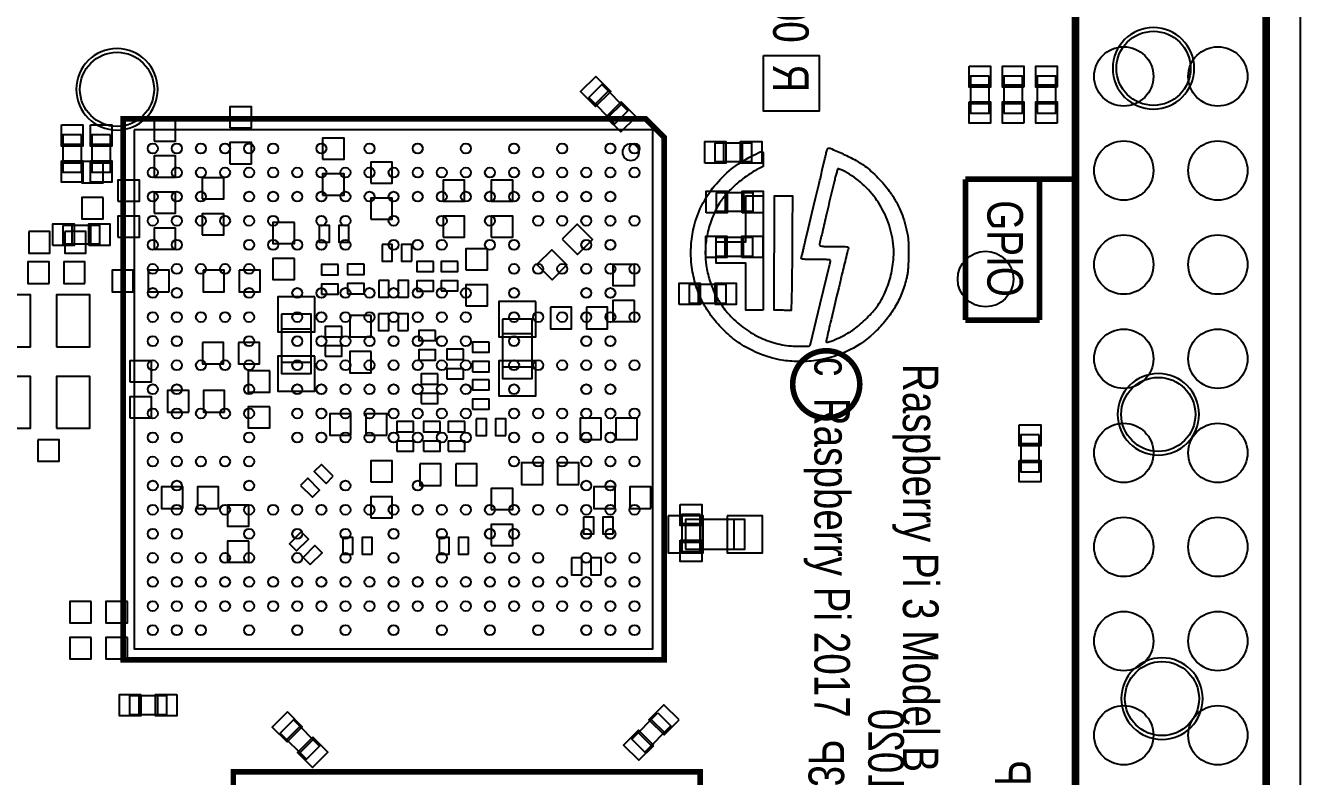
# Model space of a CAD drawing. Extents: x 2 to 217, y -24 to 87.
# Drawn here: x 104.83 to 139.24, y 47.58 to 67.84 of the extents above; entities that cross this region are included whole.
import ezdxf
from ezdxf.enums import TextEntityAlignment as Align

# ---------------------------------------------------------------- set-up
doc = ezdxf.new("R2010")
doc.units = 0
for name, color, linetype in [('BOARD_OUTLINE', 85, 'CONTINUOUS'), ('PARTS_BOTTOM', 12, 'CONTINUOUS'), ('PARTS_TOP', 30, 'CONTINUOUS'), ('PINS_BOTTOM', 5, 'CONTINUOUS'), ('PINS_TOP', 1, 'CONTINUOUS'), ('SILK_BOTTOM', 85, 'CONTINUOUS'), ('SILK_TOP', 2, 'CONTINUOUS')]:
    doc.layers.add(name, color=color, linetype=linetype)

msp = doc.modelspace()

# ---------------------------------------------------------------- linework, layer by layer
at = {"layer": 'BOARD_OUTLINE'}
msp.add_lwpolyline([(83.242642, 82), (83.242642, 3, 0.414214), (86.242642, 0), (136.242642, 0, 0.414214), (139.242642, 3), (139.242642, 82, 0.414214), (136.242642, 85), (86.242642, 85, 0.414214)], format="xyb", close=True, dxfattribs=at)
at = {"layer": 'PARTS_BOTTOM'}
for points in [[(135.274642, 65.588, 1), (135.274642, 67.788, 1), (135.274642, 65.588)], [(107.302642, 65.02, 1), (107.302642, 67.22, 1), (107.302642, 65.02)], [(135.404642, 56.248, 1), (135.404642, 58.448, 1), (135.404642, 56.248)], [(135.504642, 48.578, 1), (135.504642, 50.778, 1), (135.504642, 48.578)]]:
    msp.add_lwpolyline(points, format="xyb", dxfattribs=at)
for points in [[(120.031642, 65.8965), (120.385142, 66.25), (121.092242, 65.5429), (120.738742, 65.1894), (120.031642, 65.8965)], [(120.562042, 66.0733), (120.208342, 65.7197)], [(120.915642, 65.7197), (120.562042, 65.3661)], [(111.742142, 60.049), (111.742142, 58.449), (112.542142, 58.449), (112.542142, 60.049), (111.742142, 60.049)], [(117.708642, 59.92), (117.708642, 58.32), (118.508642, 58.32), (118.508642, 59.92), (117.708642, 59.92)], [(112.542142, 59.649), (111.742142, 59.649)], [(118.508642, 59.52), (117.708642, 59.52)], [(112.542142, 58.749), (111.742142, 58.749)], [(118.508642, 58.62), (117.708642, 58.62)], [(122.647642, 53.7075), (124.247642, 53.7075), (124.247642, 54.5075), (122.647642, 54.5075), (122.647642, 53.7075)], [(123.047642, 54.5075), (123.047642, 53.7075)], [(123.947642, 54.5075), (123.947642, 53.7075)], [(121.899442, 49.2928), (122.252942, 48.9393), (121.545842, 48.2322), (121.192342, 48.5857), (121.899442, 49.2928)], [(111.708542, 48.7481), (112.062042, 49.1016), (112.769142, 48.3945), (112.415642, 48.041), (111.708542, 48.7481)], [(111.885342, 48.5713), (112.238842, 48.9249)], [(121.722642, 49.1161), (122.076242, 48.7625)], [(112.238842, 48.2178), (112.592442, 48.5713)], [(121.369042, 48.7625), (121.722642, 48.4089)]]:
    msp.add_lwpolyline(points, dxfattribs=at)
at = {"layer": 'PARTS_TOP'}
for points in [[(133.242642, 77.9), (133.242642, 27.1), (138.242642, 27.1), (138.242642, 77.9), (133.242642, 77.9)], [(130.837642, 66.48), (130.337642, 66.48), (130.337642, 65.48), (130.837642, 65.48), (130.837642, 66.48)], [(131.237642, 65.48), (131.737642, 65.48), (131.737642, 66.48), (131.237642, 66.48), (131.237642, 65.48)], [(132.137642, 65.48), (132.637642, 65.48), (132.637642, 66.48), (132.137642, 66.48), (132.137642, 65.48)], [(130.837642, 66.23), (130.337642, 66.23)], [(131.737642, 66.23), (131.237642, 66.23)], [(132.637642, 66.23), (132.137642, 66.23)], [(130.837642, 65.73), (130.337642, 65.73)], [(131.737642, 65.73), (131.237642, 65.73)], [(132.637642, 65.73), (132.137642, 65.73)], [(106.342642, 64.89), (105.842642, 64.89), (105.842642, 63.89), (106.342642, 63.89), (106.342642, 64.89)], [(107.122642, 64.89), (106.622642, 64.89), (106.622642, 63.89), (107.122642, 63.89), (107.122642, 64.89)], [(107.767642, 65.025), (107.767642, 51.025), (121.767642, 51.025), (121.767642, 65.025), (107.767642, 65.025)], [(105.842642, 64.64), (106.342642, 64.64)], [(106.622642, 64.64), (107.122642, 64.64)], [(123.432642, 64.67), (123.432642, 64.17), (124.432642, 64.17), (124.432642, 64.67), (123.432642, 64.67)], [(123.682642, 64.17), (123.682642, 64.67)], [(124.182642, 64.17), (124.182642, 64.67)], [(105.842642, 64.14), (106.342642, 64.14)], [(106.622642, 64.14), (107.122642, 64.14)], [(123.472642, 63.33), (123.472642, 62.83), (124.472642, 62.83), (124.472642, 63.33), (123.472642, 63.33)], [(123.722642, 62.83), (123.722642, 63.33)], [(124.222642, 62.83), (124.222642, 63.33)], [(105.842642, 62.45), (105.842642, 61.95), (106.842642, 61.95), (106.842642, 62.45), (105.842642, 62.45)], [(106.092642, 61.95), (106.092642, 62.45)], [(106.592642, 61.95), (106.592642, 62.45)], [(123.462642, 62.12), (123.462642, 61.62), (124.462642, 61.62), (124.462642, 62.12), (123.462642, 62.12)], [(123.712642, 61.62), (123.712642, 62.12)], [(124.212642, 61.62), (124.212642, 62.12)], [(122.742642, 60.85), (122.742642, 60.35), (123.742642, 60.35), (123.742642, 60.85), (122.742642, 60.85)], [(122.992642, 60.35), (122.992642, 60.85)], [(123.492642, 60.35), (123.492642, 60.85)], [(132.192642, 56.8), (131.692642, 56.8), (131.692642, 55.8), (132.192642, 55.8), (132.192642, 56.8)], [(132.192642, 56.55), (131.692642, 56.55)], [(132.192642, 56.05), (131.692642, 56.05)], [(123.042642, 54.65), (122.542642, 54.65), (122.542642, 53.65), (123.042642, 53.65), (123.042642, 54.65)], [(122.542642, 54.4), (123.042642, 54.4)], [(122.542642, 53.9), (123.042642, 53.9)], [(108.642642, 49.25), (108.642642, 49.75), (107.642642, 49.75), (107.642642, 49.25), (108.642642, 49.25)], [(107.892642, 49.75), (107.892642, 49.25)], [(108.392642, 49.75), (108.392642, 49.25)]]:
    msp.add_lwpolyline(points, dxfattribs=at)
msp.add_lwpolyline([(121.167642, 64.2014, 1), (121.167642, 64.6486, 1), (121.167642, 64.2014)], format="xyb", dxfattribs=at)
at = {"layer": 'PINS_BOTTOM'}
for points in [[(120.222578, 66.469186), (119.812456, 66.059064), (120.215506, 65.656014), (120.625628, 66.066136)], [(120.908378, 65.783386), (120.498256, 65.373264), (120.901306, 64.970214), (121.311428, 65.380336)], [(110.350142, 65.0825), (110.930142, 65.0825), (110.930142, 65.6525), (110.350142, 65.6525)], [(108.302642, 64.725), (108.882642, 64.725), (108.882642, 65.295), (108.302642, 65.295)], [(112.852642, 64.2375), (113.432642, 64.2375), (113.432642, 64.8075), (112.852642, 64.8075)], [(110.350142, 64.1125), (110.930142, 64.1125), (110.930142, 64.6825), (110.350142, 64.6825)], [(106.932642, 64.17), (106.352642, 64.17), (106.352642, 63.6), (106.932642, 63.6)], [(108.302642, 63.755), (108.882642, 63.755), (108.882642, 64.325), (108.302642, 64.325)], [(114.152642, 63.5875), (114.732642, 63.5875), (114.732642, 64.1575), (114.152642, 64.1575)], [(107.327642, 63.1), (107.907642, 63.1), (107.907642, 63.67), (107.327642, 63.67)], [(109.602642, 63.165), (110.182642, 63.165), (110.182642, 63.735), (109.602642, 63.735)], [(112.852642, 63.2675), (113.432642, 63.2675), (113.432642, 63.8375), (112.852642, 63.8375)], [(116.102642, 63.1), (116.682642, 63.1), (116.682642, 63.67), (116.102642, 63.67)], [(117.402642, 63.1), (117.982642, 63.1), (117.982642, 63.67), (117.402642, 63.67)], [(108.302642, 62.775), (108.882642, 62.775), (108.882642, 63.345), (108.302642, 63.345)], [(106.932642, 63.2), (106.352642, 63.2), (106.352642, 62.63), (106.932642, 62.63)], [(114.152642, 62.6175), (114.732642, 62.6175), (114.732642, 63.1875), (114.152642, 63.1875)], [(107.327642, 62.13), (107.907642, 62.13), (107.907642, 62.7), (107.327642, 62.7)], [(109.602642, 62.195), (110.182642, 62.195), (110.182642, 62.765), (109.602642, 62.765)], [(116.102642, 62.13), (116.682642, 62.13), (116.682642, 62.7), (116.102642, 62.7)], [(117.402642, 62.13), (117.982642, 62.13), (117.982642, 62.7), (117.402642, 62.7)], [(108.302642, 61.805), (108.882642, 61.805), (108.882642, 62.375), (108.302642, 62.375)], [(112.090142, 62.53), (111.510142, 62.53), (111.510142, 61.96), (112.090142, 61.96)], [(112.762642, 62.445), (112.762642, 61.995), (113.037642, 61.995), (113.037642, 62.445)], [(113.562642, 61.995), (113.562642, 62.445), (113.287642, 62.445), (113.287642, 61.995)], [(119.318956, 62.076436), (119.729078, 61.666314), (120.132128, 62.069364), (119.722006, 62.479486)], [(104.922642, 62.28), (104.922642, 61.7), (105.492642, 61.7), (105.492642, 62.28)], [(105.892642, 62.28), (105.892642, 61.7), (106.462642, 61.7), (106.462642, 62.28)], [(114.454642, 61.934), (114.454642, 61.484), (114.729642, 61.484), (114.729642, 61.934)], [(115.254642, 61.484), (115.254642, 61.934), (114.979642, 61.934), (114.979642, 61.484)], [(116.717642, 61.248), (117.297642, 61.248), (117.297642, 61.818), (116.717642, 61.818)], [(118.633156, 61.390636), (119.043278, 60.980514), (119.446328, 61.383564), (119.036206, 61.793686)], [(105.467642, 60.885), (105.467642, 61.465), (104.897642, 61.465), (104.897642, 60.885)], [(106.437642, 60.885), (106.437642, 61.465), (105.867642, 61.465), (105.867642, 60.885)], [(112.090142, 61.56), (111.510142, 61.56), (111.510142, 60.99), (112.090142, 60.99)], [(113.275142, 61.3915), (112.825142, 61.3915), (112.825142, 61.1165), (113.275142, 61.1165)], [(113.976642, 61.402), (113.526642, 61.402), (113.526642, 61.127), (113.976642, 61.127)], [(115.846642, 61.4765), (115.396642, 61.4765), (115.396642, 61.2015), (115.846642, 61.2015)], [(116.503642, 61.479), (116.053642, 61.479), (116.053642, 61.204), (116.503642, 61.204)], [(121.265142, 61.395), (120.685142, 61.395), (120.685142, 60.825), (121.265142, 60.825)], [(107.742642, 60.66), (107.742642, 61.24), (107.172642, 61.24), (107.172642, 60.66)], [(108.712642, 60.66), (108.712642, 61.24), (108.142642, 61.24), (108.142642, 60.66)], [(109.627642, 61.24), (109.627642, 60.66), (110.197642, 60.66), (110.197642, 61.24)], [(110.597642, 61.24), (110.597642, 60.66), (111.167642, 60.66), (111.167642, 61.24)], [(114.366642, 60.964), (114.366642, 60.514), (114.641642, 60.514), (114.641642, 60.964)], [(115.166642, 60.514), (115.166642, 60.964), (114.891642, 60.964), (114.891642, 60.514)], [(115.396642, 60.6765), (115.846642, 60.6765), (115.846642, 60.9515), (115.396642, 60.9515)], [(116.053642, 60.679), (116.503642, 60.679), (116.503642, 60.954), (116.053642, 60.954)], [(104.067642, 59.175), (104.967642, 59.175), (104.967642, 60.575), (104.067642, 60.575)], [(105.667642, 59.175), (106.567642, 59.175), (106.567642, 60.575), (105.667642, 60.575)], [(112.825142, 60.5915), (113.275142, 60.5915), (113.275142, 60.8665), (112.825142, 60.8665)], [(113.526642, 60.602), (113.976642, 60.602), (113.976642, 60.877), (113.526642, 60.877)], [(116.717642, 60.278), (117.297642, 60.278), (117.297642, 60.848), (116.717642, 60.848)], [(112.642142, 60.524), (111.642142, 60.524), (111.642142, 59.574), (112.642142, 59.574)], [(118.608642, 60.395), (117.608642, 60.395), (117.608642, 59.445), (118.608642, 59.445)], [(119.002642, 60.24), (119.002642, 59.66), (119.572642, 59.66), (119.572642, 60.24)], [(119.972642, 60.24), (119.972642, 59.66), (120.542642, 59.66), (120.542642, 60.24)], [(121.265142, 60.425), (120.685142, 60.425), (120.685142, 59.855), (121.265142, 59.855)], [(114.164142, 60.0135), (113.584142, 60.0135), (113.584142, 59.4435), (114.164142, 59.4435)], [(114.361642, 60.066), (114.361642, 59.616), (114.636642, 59.616), (114.636642, 60.066)], [(115.161642, 59.616), (115.161642, 60.066), (114.886642, 60.066), (114.886642, 59.616)], [(113.367642, 59.72), (112.917642, 59.72), (112.917642, 59.445), (113.367642, 59.445)], [(115.895842, 59.6134), (115.445842, 59.6134), (115.445842, 59.3384), (115.895842, 59.3384)], [(109.610142, 59.29), (109.610142, 58.71), (110.180142, 58.71), (110.180142, 59.29)], [(110.580142, 59.29), (110.580142, 58.71), (111.150142, 58.71), (111.150142, 59.29)], [(112.917642, 58.92), (113.367642, 58.92), (113.367642, 59.195), (112.917642, 59.195)], [(117.348142, 59.299), (116.898142, 59.299), (116.898142, 59.024), (117.348142, 59.024)], [(112.642142, 58.924), (111.642142, 58.924), (111.642142, 57.974), (112.642142, 57.974)], [(114.164142, 59.0435), (113.584142, 59.0435), (113.584142, 58.4735), (114.164142, 58.4735)], [(115.445842, 58.8134), (115.895842, 58.8134), (115.895842, 59.0884), (115.445842, 59.0884)], [(116.654142, 59.1065), (116.204142, 59.1065), (116.204142, 58.8315), (116.654142, 58.8315)], [(107.652642, 58.225), (108.232642, 58.225), (108.232642, 58.795), (107.652642, 58.795)], [(111.425642, 58.522), (110.845642, 58.522), (110.845642, 57.952), (111.425642, 57.952)], [(116.204142, 58.3065), (116.654142, 58.3065), (116.654142, 58.5815), (116.204142, 58.5815)], [(116.898142, 58.499), (117.348142, 58.499), (117.348142, 58.774), (116.898142, 58.774)], [(118.608642, 58.795), (117.608642, 58.795), (117.608642, 57.845), (118.608642, 57.845)], [(104.067642, 56.975), (104.967642, 56.975), (104.967642, 58.375), (104.067642, 58.375)], [(105.667642, 56.975), (106.567642, 56.975), (106.567642, 58.375), (105.667642, 58.375)], [(115.964642, 58.4399), (115.514642, 58.4399), (115.514642, 58.1649), (115.964642, 58.1649)], [(117.346642, 58.285), (116.896642, 58.285), (116.896642, 58.01), (117.346642, 58.01)], [(107.652642, 57.255), (108.232642, 57.255), (108.232642, 57.825), (107.652642, 57.825)], [(109.237642, 57.41), (109.237642, 57.99), (108.667642, 57.99), (108.667642, 57.41)], [(110.207642, 57.41), (110.207642, 57.99), (109.637642, 57.99), (109.637642, 57.41)], [(115.514642, 57.6399), (115.964642, 57.6399), (115.964642, 57.9149), (115.514642, 57.9149)], [(111.425642, 57.552), (110.845642, 57.552), (110.845642, 56.982), (111.425642, 56.982)], [(116.896642, 57.485), (117.346642, 57.485), (117.346642, 57.76), (116.896642, 57.76)], [(113.616642, 56.783), (113.616642, 57.363), (113.046642, 57.363), (113.046642, 56.783)], [(114.586642, 56.783), (114.586642, 57.363), (114.016642, 57.363), (114.016642, 56.783)], [(115.306642, 57.155), (114.856642, 57.155), (114.856642, 56.88), (115.306642, 56.88)], [(116.027142, 57.155), (115.577142, 57.155), (115.577142, 56.88), (116.027142, 56.88)], [(116.691642, 57.154), (116.241642, 57.154), (116.241642, 56.879), (116.691642, 56.879)], [(116.995642, 57.2325), (116.995642, 56.7825), (117.270642, 56.7825), (117.270642, 57.2325)], [(117.795642, 56.7825), (117.795642, 57.2325), (117.520642, 57.2325), (117.520642, 56.7825)], [(120.367642, 56.67), (120.367642, 57.25), (119.797642, 57.25), (119.797642, 56.67)], [(121.337642, 56.67), (121.337642, 57.25), (120.767642, 57.25), (120.767642, 56.67)], [(105.167642, 56.665), (105.167642, 56.085), (105.737642, 56.085), (105.737642, 56.665)], [(114.856642, 56.355), (115.306642, 56.355), (115.306642, 56.63), (114.856642, 56.63)], [(115.577142, 56.355), (116.027142, 56.355), (116.027142, 56.63), (115.577142, 56.63)], [(116.241642, 56.354), (116.691642, 56.354), (116.691642, 56.629), (116.241642, 56.629)], [(114.152642, 55.5275), (114.732642, 55.5275), (114.732642, 56.0975), (114.152642, 56.0975)], [(113.139568, 55.678728), (112.82137, 55.996926), (112.626916, 55.802472), (112.945114, 55.484274)], [(115.472642, 56.01), (115.472642, 55.43), (116.042642, 55.43), (116.042642, 56.01)], [(116.442642, 56.01), (116.442642, 55.43), (117.012642, 55.43), (117.012642, 56.01)], [(118.792642, 55.46), (118.792642, 56.04), (118.222642, 56.04), (118.222642, 55.46)], [(119.762642, 55.46), (119.762642, 56.04), (119.192642, 56.04), (119.192642, 55.46)], [(112.255716, 55.431272), (112.573914, 55.113074), (112.768368, 55.307528), (112.45017, 55.625726)], [(109.075142, 54.81), (109.075142, 55.39), (108.505142, 55.39), (108.505142, 54.81)], [(110.045142, 54.81), (110.045142, 55.39), (109.475142, 55.39), (109.475142, 54.81)], [(114.152642, 54.5575), (114.732642, 54.5575), (114.732642, 55.1275), (114.152642, 55.1275)], [(117.402642, 54.78), (117.982642, 54.78), (117.982642, 55.35), (117.402642, 55.35)], [(120.742642, 54.81), (120.742642, 55.39), (120.172642, 55.39), (120.172642, 54.81)], [(121.712642, 54.81), (121.712642, 55.39), (121.142642, 55.39), (121.142642, 54.81)], [(110.862642, 54.9), (110.282642, 54.9), (110.282642, 54.33), (110.862642, 54.33)], [(117.402642, 53.81), (117.982642, 53.81), (117.982642, 54.38), (117.402642, 54.38)], [(119.892642, 54.5775), (119.892642, 54.1275), (120.167642, 54.1275), (120.167642, 54.5775)], [(120.692642, 54.1275), (120.692642, 54.5775), (120.417642, 54.5775), (120.417642, 54.1275)], [(122.172642, 54.6075), (122.172642, 53.6075), (123.122642, 53.6075), (123.122642, 54.6075)], [(123.772642, 54.6075), (123.772642, 53.6075), (124.722642, 53.6075), (124.722642, 54.6075)], [(112.271414, 54.176926), (111.953216, 53.858728), (112.14767, 53.664274), (112.465868, 53.982472)], [(113.392642, 54.025), (113.392642, 53.575), (113.667642, 53.575), (113.667642, 54.025)], [(114.192642, 53.575), (114.192642, 54.025), (113.917642, 54.025), (113.917642, 53.575)], [(115.992642, 54.025), (115.992642, 53.575), (116.267642, 53.575), (116.267642, 54.025)], [(116.792642, 53.575), (116.792642, 54.025), (116.517642, 54.025), (116.517642, 53.575)], [(110.862642, 53.93), (110.282642, 53.93), (110.282642, 53.36), (110.862642, 53.36)], [(112.51887, 53.293074), (112.837068, 53.611272), (112.642614, 53.805726), (112.324416, 53.487528)], [(119.567642, 53.4725), (119.567642, 53.0225), (119.842642, 53.0225), (119.842642, 53.4725)], [(120.367642, 53.0225), (120.367642, 53.4725), (120.092642, 53.4725), (120.092642, 53.0225)], [(106.607642, 52.295), (106.027642, 52.295), (106.027642, 51.725), (106.607642, 51.725)], [(107.582642, 52.295), (107.002642, 52.295), (107.002642, 51.725), (107.582642, 51.725)], [(106.607642, 51.325), (106.027642, 51.325), (106.027642, 50.755), (106.607642, 50.755)], [(107.582642, 51.325), (107.002642, 51.325), (107.002642, 50.755), (107.582642, 50.755)], [(111.899478, 49.320786), (111.489356, 48.910664), (111.892406, 48.507614), (112.302528, 48.917736)], [(122.472128, 49.101864), (122.062006, 49.511986), (121.658956, 49.108936), (122.069078, 48.698814)], [(112.585278, 48.634986), (112.175156, 48.224864), (112.578206, 47.821814), (112.988328, 48.231936)], [(121.786328, 48.416064), (121.376206, 48.826186), (120.973156, 48.423136), (121.383278, 48.013014)]]:
    msp.add_lwpolyline(points, close=True, dxfattribs=at)
for centre, radius in [((135.274642, 66.688), 1), ((107.302642, 66.12), 1), ((134.472642, 66.47), 0.8), ((137.012642, 66.47), 0.8), ((134.472642, 63.93), 0.8), ((137.012642, 63.93), 0.8), ((134.472642, 61.39), 0.8), ((137.012642, 61.39), 0.8), ((130.742642, 61), 0.75), ((134.472642, 58.85), 0.8), ((137.012642, 58.85), 0.8), ((135.404642, 57.348), 1), ((134.472642, 56.31), 0.8), ((137.012642, 56.31), 0.8), ((134.472642, 53.77), 0.8), ((137.012642, 53.77), 0.8), ((134.472642, 51.23), 0.8), ((137.012642, 51.23), 0.8), ((135.504642, 49.678), 1), ((134.472642, 48.69), 0.8), ((137.012642, 48.69), 0.8)]:
    msp.add_circle(centre, radius, dxfattribs=at)
at = {"layer": 'PINS_TOP'}
for points in [[(130.297642, 66.75), (130.877642, 66.75), (130.877642, 66.18), (130.297642, 66.18)], [(131.777642, 66.18), (131.197642, 66.18), (131.197642, 66.75), (131.777642, 66.75)], [(132.677642, 66.18), (132.097642, 66.18), (132.097642, 66.75), (132.677642, 66.75)], [(130.297642, 65.78), (130.877642, 65.78), (130.877642, 65.21), (130.297642, 65.21)], [(131.777642, 65.21), (131.197642, 65.21), (131.197642, 65.78), (131.777642, 65.78)], [(132.677642, 65.21), (132.097642, 65.21), (132.097642, 65.78), (132.677642, 65.78)], [(105.802642, 65.16), (106.382642, 65.16), (106.382642, 64.59), (105.802642, 64.59)], [(106.582642, 65.16), (107.162642, 65.16), (107.162642, 64.59), (106.582642, 64.59)], [(123.162642, 64.13), (123.162642, 64.71), (123.732642, 64.71), (123.732642, 64.13)], [(124.132642, 64.13), (124.132642, 64.71), (124.702642, 64.71), (124.702642, 64.13)], [(105.802642, 64.19), (106.382642, 64.19), (106.382642, 63.62), (105.802642, 63.62)], [(106.582642, 64.19), (107.162642, 64.19), (107.162642, 63.62), (106.582642, 63.62)], [(123.202642, 62.79), (123.202642, 63.37), (123.772642, 63.37), (123.772642, 62.79)], [(124.172642, 62.79), (124.172642, 63.37), (124.742642, 63.37), (124.742642, 62.79)], [(105.572642, 61.91), (105.572642, 62.49), (106.142642, 62.49), (106.142642, 61.91)], [(106.542642, 61.91), (106.542642, 62.49), (107.112642, 62.49), (107.112642, 61.91)], [(123.192642, 61.58), (123.192642, 62.16), (123.762642, 62.16), (123.762642, 61.58)], [(124.162642, 61.58), (124.162642, 62.16), (124.732642, 62.16), (124.732642, 61.58)], [(122.472642, 60.31), (122.472642, 60.89), (123.042642, 60.89), (123.042642, 60.31)], [(123.442642, 60.31), (123.442642, 60.89), (124.012642, 60.89), (124.012642, 60.31)], [(131.652642, 57.07), (132.232642, 57.07), (132.232642, 56.5), (131.652642, 56.5)], [(131.652642, 56.1), (132.232642, 56.1), (132.232642, 55.53), (131.652642, 55.53)], [(122.502642, 54.92), (123.082642, 54.92), (123.082642, 54.35), (122.502642, 54.35)], [(122.502642, 53.95), (123.082642, 53.95), (123.082642, 53.38), (122.502642, 53.38)], [(107.942642, 49.79), (107.942642, 49.21), (107.372642, 49.21), (107.372642, 49.79)], [(108.912642, 49.79), (108.912642, 49.21), (108.342642, 49.21), (108.342642, 49.79)]]:
    msp.add_lwpolyline(points, close=True, dxfattribs=at)
for centre, radius in [((134.472642, 66.47), 0.8), ((137.012642, 66.47), 0.8), ((134.472642, 63.93), 0.8), ((137.012642, 63.93), 0.8), ((108.267642, 64.525), 0.135), ((108.917642, 64.525), 0.135), ((109.567642, 64.525), 0.135), ((110.217642, 64.525), 0.135), ((110.867642, 64.525), 0.135), ((111.517642, 64.525), 0.135), ((112.817642, 64.525), 0.135), ((114.117642, 64.525), 0.135), ((115.417642, 64.525), 0.135), ((116.717642, 64.525), 0.135), ((118.017642, 64.525), 0.135), ((119.317642, 64.525), 0.135), ((120.617642, 64.525), 0.135), ((121.267642, 64.525), 0.135), ((108.267642, 63.875), 0.135), ((108.917642, 63.875), 0.135), ((109.567642, 63.875), 0.135), ((110.217642, 63.875), 0.135), ((110.867642, 63.875), 0.135), ((111.517642, 63.875), 0.135), ((112.167642, 63.875), 0.135), ((112.817642, 63.875), 0.135), ((113.467642, 63.875), 0.135), ((114.117642, 63.875), 0.135), ((114.767642, 63.875), 0.135), ((115.417642, 63.875), 0.135), ((116.067642, 63.875), 0.135), ((116.717642, 63.875), 0.135), ((117.367642, 63.875), 0.135), ((118.017642, 63.875), 0.135), ((118.667642, 63.875), 0.135), ((119.317642, 63.875), 0.135), ((119.967642, 63.875), 0.135), ((120.617642, 63.875), 0.135), ((121.267642, 63.875), 0.135), ((108.267642, 63.225), 0.135), ((108.917642, 63.225), 0.135), ((109.567642, 63.225), 0.135), ((110.867642, 63.225), 0.135), ((111.517642, 63.225), 0.135), ((112.167642, 63.225), 0.135), ((112.817642, 63.225), 0.135), ((113.467642, 63.225), 0.135), ((114.117642, 63.225), 0.135), ((114.767642, 63.225), 0.135), ((115.417642, 63.225), 0.135), ((116.067642, 63.225), 0.135), ((116.717642, 63.225), 0.135), ((117.367642, 63.225), 0.135), ((118.017642, 63.225), 0.135), ((118.667642, 63.225), 0.135), ((119.317642, 63.225), 0.135), ((119.967642, 63.225), 0.135), ((120.617642, 63.225), 0.135), ((108.267642, 62.575), 0.135), ((108.917642, 62.575), 0.135), ((109.567642, 62.575), 0.135), ((110.217642, 62.575), 0.135), ((110.867642, 62.575), 0.135), ((111.517642, 62.575), 0.135), ((112.817642, 62.575), 0.135), ((113.467642, 62.575), 0.135), ((114.767642, 62.575), 0.135), ((116.067642, 62.575), 0.135), ((117.367642, 62.575), 0.135), ((118.667642, 62.575), 0.135), ((119.317642, 62.575), 0.135), ((119.967642, 62.575), 0.135), ((120.617642, 62.575), 0.135), ((121.267642, 62.575), 0.135), ((108.267642, 61.925), 0.135), ((108.917642, 61.925), 0.135), ((110.867642, 61.925), 0.135), ((111.517642, 61.925), 0.135), ((112.167642, 61.925), 0.135), ((112.817642, 61.925), 0.135), ((113.467642, 61.925), 0.135), ((114.767642, 61.925), 0.135), ((115.417642, 61.925), 0.135), ((116.067642, 61.925), 0.135), ((117.367642, 61.925), 0.135), ((118.017642, 61.925), 0.135), ((119.967642, 61.925), 0.135), ((120.617642, 61.925), 0.135), ((134.472642, 61.39), 0.8), ((137.012642, 61.39), 0.8), ((108.267642, 61.275), 0.135), ((108.917642, 61.275), 0.135), ((109.567642, 61.275), 0.135), ((110.217642, 61.275), 0.135), ((110.867642, 61.275), 0.135), ((118.017642, 61.275), 0.135), ((118.667642, 61.275), 0.135), ((119.317642, 61.275), 0.135), ((119.967642, 61.275), 0.135), ((120.617642, 61.275), 0.135), ((121.267642, 61.275), 0.135), ((108.267642, 60.625), 0.135), ((108.917642, 60.625), 0.135), ((110.867642, 60.625), 0.135), ((112.167642, 60.625), 0.135), ((112.817642, 60.625), 0.135), ((113.467642, 60.625), 0.135), ((114.117642, 60.625), 0.135), ((114.767642, 60.625), 0.135), ((115.417642, 60.625), 0.135), ((116.067642, 60.625), 0.135), ((116.717642, 60.625), 0.135), ((118.017642, 60.625), 0.135), ((119.967642, 60.625), 0.135), ((120.617642, 60.625), 0.135), ((108.267642, 59.975), 0.135), ((108.917642, 59.975), 0.135), ((109.567642, 59.975), 0.135), ((110.217642, 59.975), 0.135), ((110.867642, 59.975), 0.135), ((112.167642, 59.975), 0.135), ((112.817642, 59.975), 0.135), ((113.467642, 59.975), 0.135), ((114.117642, 59.975), 0.135), ((114.767642, 59.975), 0.135), ((115.417642, 59.975), 0.135), ((116.067642, 59.975), 0.135), ((116.717642, 59.975), 0.135), ((118.017642, 59.975), 0.135), ((118.667642, 59.975), 0.135), ((119.317642, 59.975), 0.135), ((119.967642, 59.975), 0.135), ((120.617642, 59.975), 0.135), ((121.267642, 59.975), 0.135), ((134.472642, 58.85), 0.8), ((137.012642, 58.85), 0.8), ((108.267642, 59.325), 0.135), ((108.917642, 59.325), 0.135), ((110.867642, 59.325), 0.135), ((112.167642, 59.325), 0.135), ((112.817642, 59.325), 0.135), ((113.467642, 59.325), 0.135), ((114.117642, 59.325), 0.135), ((114.767642, 59.325), 0.135), ((115.417642, 59.325), 0.135), ((116.067642, 59.325), 0.135), ((116.717642, 59.325), 0.135), ((118.017642, 59.325), 0.135), ((119.967642, 59.325), 0.135), ((120.617642, 59.325), 0.135), ((108.267642, 58.675), 0.135), ((108.917642, 58.675), 0.135), ((109.567642, 58.675), 0.135), ((110.217642, 58.675), 0.135), ((110.867642, 58.675), 0.135), ((112.167642, 58.675), 0.135), ((112.817642, 58.675), 0.135), ((113.467642, 58.675), 0.135), ((114.117642, 58.675), 0.135), ((114.767642, 58.675), 0.135), ((115.417642, 58.675), 0.135), ((116.067642, 58.675), 0.135), ((116.717642, 58.675), 0.135), ((118.017642, 58.675), 0.135), ((118.667642, 58.675), 0.135), ((119.317642, 58.675), 0.135), ((119.967642, 58.675), 0.135), ((120.617642, 58.675), 0.135), ((121.267642, 58.675), 0.135), ((108.267642, 58.025), 0.135), ((108.917642, 58.025), 0.135), ((110.867642, 58.025), 0.135), ((112.167642, 58.025), 0.135), ((112.817642, 58.025), 0.135), ((113.467642, 58.025), 0.135), ((114.117642, 58.025), 0.135), ((114.767642, 58.025), 0.135), ((115.417642, 58.025), 0.135), ((116.067642, 58.025), 0.135), ((116.717642, 58.025), 0.135), ((118.017642, 58.025), 0.135), ((119.967642, 58.025), 0.135), ((120.617642, 58.025), 0.135), ((108.267642, 57.375), 0.135), ((108.917642, 57.375), 0.135), ((109.567642, 57.375), 0.135), ((110.217642, 57.375), 0.135), ((110.867642, 57.375), 0.135), ((112.167642, 57.375), 0.135), ((112.817642, 57.375), 0.135), ((113.467642, 57.375), 0.135), ((114.117642, 57.375), 0.135), ((114.767642, 57.375), 0.135), ((115.417642, 57.375), 0.135), ((116.067642, 57.375), 0.135), ((116.717642, 57.375), 0.135), ((118.017642, 57.375), 0.135), ((118.667642, 57.375), 0.135), ((119.317642, 57.375), 0.135), ((119.967642, 57.375), 0.135), ((120.617642, 57.375), 0.135), ((121.267642, 57.375), 0.135), ((108.267642, 56.725), 0.135), ((108.917642, 56.725), 0.135), ((110.867642, 56.725), 0.135), ((112.167642, 56.725), 0.135), ((112.817642, 56.725), 0.135), ((113.467642, 56.725), 0.135), ((114.117642, 56.725), 0.135), ((114.767642, 56.725), 0.135), ((115.417642, 56.725), 0.135), ((116.067642, 56.725), 0.135), ((116.717642, 56.725), 0.135), ((118.017642, 56.725), 0.135), ((118.667642, 56.725), 0.135), ((119.317642, 56.725), 0.135), ((119.967642, 56.725), 0.135), ((120.617642, 56.725), 0.135), ((134.472642, 56.31), 0.8), ((137.012642, 56.31), 0.8), ((108.267642, 56.075), 0.135), ((108.917642, 56.075), 0.135), ((109.567642, 56.075), 0.135), ((110.217642, 56.075), 0.135), ((110.867642, 56.075), 0.135), ((118.017642, 56.075), 0.135), ((118.667642, 56.075), 0.135), ((119.317642, 56.075), 0.135), ((119.967642, 56.075), 0.135), ((120.617642, 56.075), 0.135), ((121.267642, 56.075), 0.135), ((108.267642, 55.425), 0.135), ((108.917642, 55.425), 0.135), ((110.867642, 55.425), 0.135), ((113.467642, 55.425), 0.135), ((115.417642, 55.425), 0.135), ((119.967642, 55.425), 0.135), ((120.617642, 55.425), 0.135), ((108.267642, 54.775), 0.135), ((108.917642, 54.775), 0.135), ((109.567642, 54.775), 0.135), ((110.217642, 54.775), 0.135), ((110.867642, 54.775), 0.135), ((111.517642, 54.775), 0.135), ((112.167642, 54.775), 0.135), ((112.817642, 54.775), 0.135), ((113.467642, 54.775), 0.135), ((114.117642, 54.775), 0.135), ((114.767642, 54.775), 0.135), ((115.417642, 54.775), 0.135), ((116.067642, 54.775), 0.135), ((116.717642, 54.775), 0.135), ((117.367642, 54.775), 0.135), ((118.017642, 54.775), 0.135), ((118.667642, 54.775), 0.135), ((119.317642, 54.775), 0.135), ((119.967642, 54.775), 0.135), ((120.617642, 54.775), 0.135), ((121.267642, 54.775), 0.135), ((134.472642, 53.77), 0.8), ((137.012642, 53.77), 0.8), ((108.267642, 54.125), 0.135), ((108.917642, 54.125), 0.135), ((110.867642, 54.125), 0.135), ((112.167642, 54.125), 0.135), ((113.467642, 54.125), 0.135), ((114.767642, 54.125), 0.135), ((116.067642, 54.125), 0.135), ((117.367642, 54.125), 0.135), ((118.017642, 54.125), 0.135), ((119.967642, 54.125), 0.135), ((120.617642, 54.125), 0.135), ((108.267642, 53.475), 0.135), ((108.917642, 53.475), 0.135), ((109.567642, 53.475), 0.135), ((110.217642, 53.475), 0.135), ((110.867642, 53.475), 0.135), ((112.167642, 53.475), 0.135), ((113.467642, 53.475), 0.135), ((114.767642, 53.475), 0.135), ((116.067642, 53.475), 0.135), ((117.367642, 53.475), 0.135), ((118.017642, 53.475), 0.135), ((118.667642, 53.475), 0.135), ((119.967642, 53.475), 0.135), ((120.617642, 53.475), 0.135), ((121.267642, 53.475), 0.135), ((108.267642, 52.825), 0.135), ((108.917642, 52.825), 0.135), ((109.567642, 52.825), 0.135), ((110.217642, 52.825), 0.135), ((110.867642, 52.825), 0.135), ((111.517642, 52.825), 0.135), ((112.167642, 52.825), 0.135), ((112.817642, 52.825), 0.135), ((113.467642, 52.825), 0.135), ((114.117642, 52.825), 0.135), ((114.767642, 52.825), 0.135), ((115.417642, 52.825), 0.135), ((116.067642, 52.825), 0.135), ((116.717642, 52.825), 0.135), ((117.367642, 52.825), 0.135), ((118.017642, 52.825), 0.135), ((118.667642, 52.825), 0.135), ((119.317642, 52.825), 0.135), ((119.967642, 52.825), 0.135), ((120.617642, 52.825), 0.135), ((121.267642, 52.825), 0.135), ((108.267642, 52.175), 0.135), ((108.917642, 52.175), 0.135), ((109.567642, 52.175), 0.135), ((110.217642, 52.175), 0.135), ((110.867642, 52.175), 0.135), ((111.517642, 52.175), 0.135), ((112.167642, 52.175), 0.135), ((112.817642, 52.175), 0.135), ((113.467642, 52.175), 0.135), ((114.117642, 52.175), 0.135), ((114.767642, 52.175), 0.135), ((115.417642, 52.175), 0.135), ((116.067642, 52.175), 0.135), ((116.717642, 52.175), 0.135), ((117.367642, 52.175), 0.135), ((118.017642, 52.175), 0.135), ((118.667642, 52.175), 0.135), ((119.317642, 52.175), 0.135), ((119.967642, 52.175), 0.135), ((120.617642, 52.175), 0.135), ((121.267642, 52.175), 0.135), ((134.472642, 51.23), 0.8), ((137.012642, 51.23), 0.8), ((108.267642, 51.525), 0.135), ((108.917642, 51.525), 0.135), ((109.567642, 51.525), 0.135), ((110.867642, 51.525), 0.135), ((112.167642, 51.525), 0.135), ((113.467642, 51.525), 0.135), ((114.767642, 51.525), 0.135), ((116.067642, 51.525), 0.135), ((117.367642, 51.525), 0.135), ((118.667642, 51.525), 0.135), ((119.967642, 51.525), 0.135), ((120.617642, 51.525), 0.135), ((121.267642, 51.525), 0.135), ((134.472642, 48.69), 0.8), ((137.012642, 48.69), 0.8)]:
    msp.add_circle(centre, radius, dxfattribs=at)
at = {"layer": 'SILK_BOTTOM'}
for points in [[(124.749642, 67.035), (126.249642, 67.035), (126.249642, 65.535), (124.749642, 65.535)], [(124.741242, 60.1644), (124.269442, 60.1644), (124.269442, 61.4309), (123.474742, 61.4309), (123.474742, 62.0021), (124.269442, 62.0021), (124.269442, 63.2438), (124.741242, 63.2438)]]:
    msp.add_lwpolyline(points, close=True, dxfattribs=at)
for points in [[(124.741242, 64.0393), (124.610842, 63.9736, 0.037505), (124.317142, 63.7968, 0.026497), (124.015042, 63.5575, 0.02685), (123.748742, 63.2959, 0.048742), (123.565642, 63.0517, 0.041454), (123.366342, 62.6524, 0.041881), (123.236442, 62.227, 0.042728), (123.181042, 61.7944, 0.010475), (123.179042, 61.701, 0.036855), (123.203242, 61.3736, 0.037851), (123.294642, 60.9706, 0.040205), (123.444542, 60.5943, 0.040884), (123.649842, 60.2527, 0.042095), (123.906242, 59.9526, 0.044167), (124.298842, 59.6277, 0.048843), (124.729842, 59.3891, 0.049707), (125.191842, 59.2419, 0.048904), (125.676442, 59.1877, 0.003432), (125.753042, 59.1871, 0.00181), (125.793442, 59.1873, 0.008035), (125.894642, 59.1896, 0.003533), (125.980442, 59.1936, 0.183421), (125.995342, 59.2002, 0.138622), (126.017742, 59.2399), (126.283742, 60.3326), (126.543542, 61.4029, 0.059479), (126.554442, 61.4946, 0.002952), (126.554442, 61.4992, 0.366848), (126.540642, 61.5151, 0.018974), (126.467842, 61.5236, 0.015807), (126.352142, 61.5289, 0.003527), (126.154042, 61.5303), (126.153942, 61.5303, -0.002363), (125.921342, 61.5314, -0.023207), (125.823342, 61.5369, -0.075682), (125.778242, 61.5485, -0.300216), (125.768142, 61.5638, -0.092411), (125.769242, 61.5698, 0.028331), (125.777942, 61.5968, 0.001719), (125.798842, 61.6791, 0.002566), (125.823042, 61.7774, 0.001893), (125.848842, 61.8864, -0.00106), (125.887442, 62.0507), (125.965842, 62.3812), (126.058742, 62.7715), (126.156642, 63.1817), (126.252142, 63.5825, 0.000502), (126.337742, 63.9445), (126.409042, 64.2487, 0.005678), (126.431342, 64.3489, -0.006729), (126.444342, 64.4071, -0.009382), (126.457742, 64.4588, -0.006316), (126.470242, 64.5016, -0.110126), (126.477242, 64.5141, -0.211547), (126.525342, 64.5353, -0.101359), (126.550842, 64.5301, -0.006997), (126.903542, 64.3739, -0.015515), (127.247342, 64.2027, -0.037931), (127.485342, 64.0505, -0.022139), (127.658542, 63.9077, -0.01593), (127.839342, 63.7342, -0.015966), (128.008242, 63.5499, -0.02262), (128.145342, 63.3749, -0.020425), (128.304142, 63.1319, -0.028185), (128.424742, 62.901, -0.027594), (128.520442, 62.654, -0.018382), (128.603742, 62.3622, -0.014118), (128.636642, 62.21, -0.024639), (128.654042, 62.0821, -0.018201), (128.661742, 61.9295, -0.003345), (128.662942, 61.7447, -0.001184), (128.662742, 61.6793, -0.005233), (128.659442, 61.4603, -0.012198), (128.651242, 61.2965, -0.015848), (128.637142, 61.1643, -0.021443), (128.615542, 61.046, -0.035012), (128.495942, 60.6503, -0.037957), (128.324742, 60.2862, -0.036848), (128.095442, 59.9431, -0.029662), (127.802242, 59.6101, -0.081578), (127.079342, 59.0867, -0.07697), (126.212642, 58.8088, -0.03918), (125.742342, 58.7719, -0.037113), (125.296642, 58.805, -0.078491), (124.430842, 59.0776, -0.042585), (124.023642, 59.3254, -0.038777), (123.650542, 59.6458, -0.038849), (123.332042, 60.0193, -0.043151), (123.087442, 60.4252, -0.043897), (122.907742, 60.8909, -0.042561), (122.809742, 61.3858, -0.02761), (122.791442, 61.7166, -0.014683), (122.796642, 61.8928, -0.042321), (122.869042, 62.3949, -0.059909), (123.078942, 62.9742, -0.05326), (123.426842, 63.5126, -0.052641), (123.885442, 63.9713, -0.055468), (124.422042, 64.3149, -0.002971), (124.663142, 64.4322, -0.112205), (124.696842, 64.4398, -0.050766), (124.712542, 64.4382, -0.342128), (124.737442, 64.4091, -0.011802), (124.741242, 64.2495)], [(128.260942, 61.5799, 0.015037), (128.264842, 61.712, 0.036846), (128.241042, 62.0346, 0.057029), (128.088342, 62.6057, 0.058035), (127.811142, 63.1239, 0.058185), (127.423042, 63.5635, 0.057863), (126.943442, 63.9027, 0.013771), (126.877142, 63.9366, 0.021543), (126.818242, 63.9616, 0.017159), (126.770242, 63.9778, 0.072609), (126.766042, 63.9784, 0.215472), (126.755042, 63.9734, 0.110057), (126.745042, 63.9552, 0.002472), (126.717942, 63.8595, 0.005453), (126.687742, 63.7463, 0.003647), (126.655542, 63.6163, 0.000471), (126.449042, 62.7513, 0.002478), (126.338442, 62.2752, 0.001034), (126.264742, 61.9481, 0.054979), (126.263142, 61.9332, 0.090719), (126.267542, 61.909, 0.272722), (126.287042, 61.8933, 0.017174), (126.362742, 61.8848, 0.01547), (126.478642, 61.8794, 0.003936), (126.666542, 61.8779, 0.000004), (126.666742, 61.8779, -0.000007), (126.667442, 61.8779, -0.002218), (126.901842, 61.8769, -0.026685), (126.992342, 61.8712, -0.104382), (127.031642, 61.8581, -0.264932), (127.041742, 61.8405, -0.074406), (127.040842, 61.8345, 0.012771), (127.021242, 61.764, 0.000681), (126.965142, 61.5385, 0.001191), (126.906142, 61.2978, 0.001684), (126.854842, 61.0833, -0.000445), (126.827142, 60.9659), (126.778942, 60.7628), (126.722942, 60.5275), (126.666042, 60.2886), (126.574442, 59.9037, 0.000703), (126.509842, 59.6298, 0.00079), (126.464042, 59.4331, 0.005416), (126.442742, 59.3359, 0.051327), (126.440742, 59.3168, 0.012796), (126.440842, 59.312, 0.278254), (126.448542, 59.3007, 0.108831), (126.462642, 59.2976, 0.032895), (126.467042, 59.2979, 0.016139), (126.509542, 59.305, 0.055498), (126.633042, 59.3443, 0.010773), (126.845042, 59.4443, 0.011959), (127.057042, 59.5564, 0.033107), (127.198542, 59.6483, 0.020902), (127.360342, 59.7803, 0.013621), (127.536142, 59.9452, 0.013694), (127.697242, 60.1137, 0.028421), (127.811342, 60.2552, 0.052037), (128.036442, 60.6502, 0.044261), (128.189842, 61.1051, 0.044234)], [(125.516742, 61.1085, -0.00168), (125.511542, 60.7977), (125.498642, 60.152), (125.417942, 60.1534, -0.001816), (125.376742, 60.1543, -0.000607), (125.316542, 60.1558, -0.000602), (125.249942, 60.1577, -0.00069), (125.186142, 60.1596), (125.035142, 60.1644), (125.049542, 63.2438), (125.530542, 63.2438), (125.527542, 62.3436, -0.000999), (125.525442, 61.9517, -0.000742), (125.521542, 61.5181, -0.000746)]]:
    msp.add_lwpolyline(points, format="xyb", close=True, dxfattribs=at)
at = {"layer": 'SILK_BOTTOM', "const_width": 0.15}
msp.add_lwpolyline([(123.042642, 35.5), (123.042642, 47.7), (110.442642, 47.7), (110.442642, 35.1), (122.642642, 35.1), (123.042642, 35.5)], dxfattribs=at)
at = {"layer": 'SILK_TOP', "const_width": 0.15}
for points in [[(138.342642, 78), (133.642642, 78), (133.142642, 77.5), (133.142642, 27), (138.342642, 27), (138.342642, 78)], [(121.567642, 65.325), (122.067642, 64.825), (122.067642, 50.725), (107.467642, 50.725), (107.467642, 65.325), (121.567642, 65.325)], [(130.200642, 63.694), (133.100642, 63.694)], [(130.200642, 59.894), (130.200642, 63.694)], [(132.200642, 63.694), (132.200642, 59.894)], [(132.200642, 59.894), (130.200642, 59.894)]]:
    msp.add_lwpolyline(points, dxfattribs=at)
msp.add_lwpolyline([(126.442642, 57.2545, 1), (126.442642, 59.0655, 1), (126.442642, 57.2545)], format="xyb", dxfattribs=at)

# ---------------------------------------------------------------- texts
at = {"layer": 'SILK_BOTTOM', "text_generation_flag": 2, "width": 0.8125}
for s, p in [('R  007-AG0046', (125.009642, 66.045)), ('IFETEL: RCPRARA18-1020', (127.577642, 36.358)), ('KCC: R-CMM-P2R-RPI3P', (125.965642, 36.462)), ('FCC ID: 2ABCB-RPI3BP', (130.996642, 36.482))]:
    msp.add_text(s, height=0.96, rotation=270, dxfattribs=at).set_placement(p)
at = {"layer": 'SILK_TOP', "width": 0.8125}
msp.add_text('GPIO', height=0.96, rotation=270, dxfattribs=at).set_placement((130.790642, 61.824), align=Align.CENTER)
for s, p in [(' c  Raspberry Pi 2017', (126.122642, 59.19)), ('Raspberry Pi 3 Model B', (128.512642, 58.71))]:
    msp.add_text(s, height=0.96, rotation=270, dxfattribs=at).set_placement(p)

doc.saveas('drawing.dxf')
